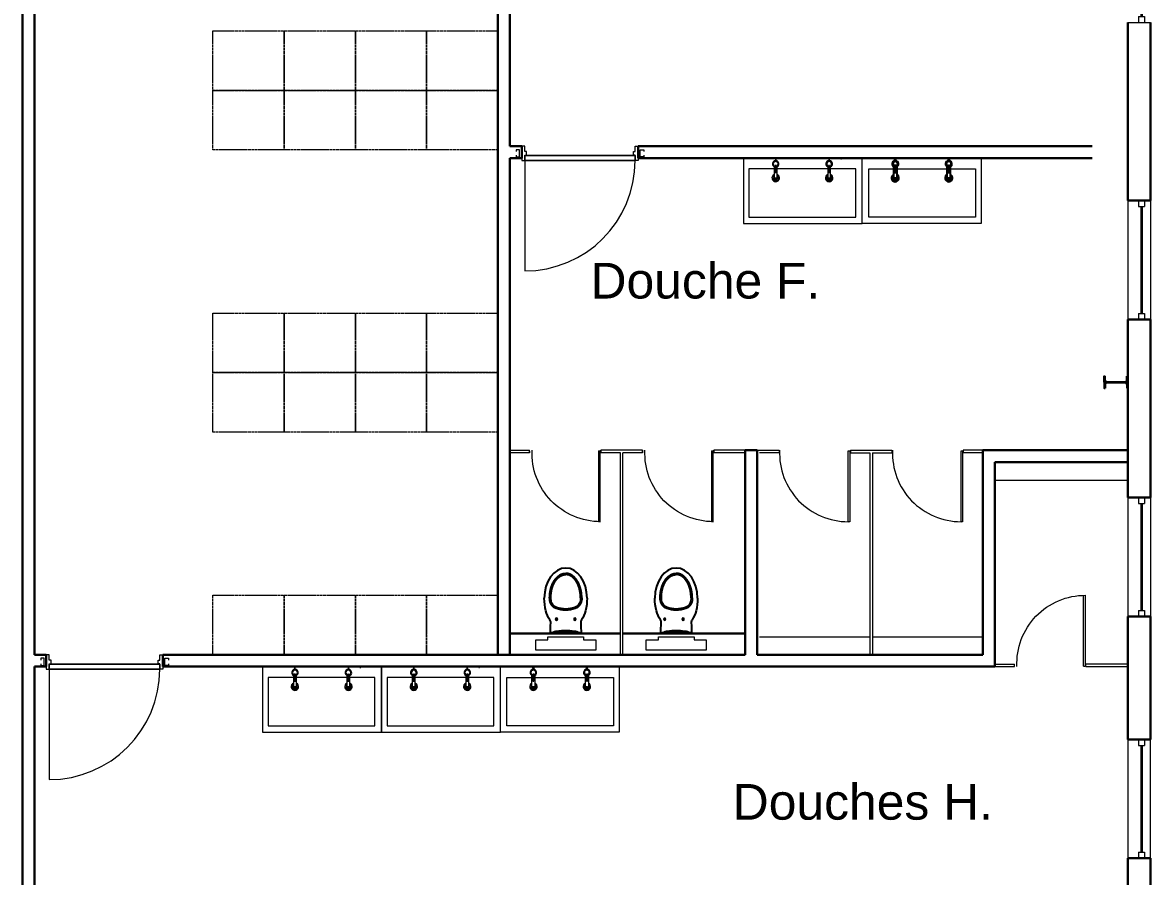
# Model space of a CAD drawing. Header units: metres. Extents: x 134472 to 303672, y 136880 to 366415.
# Drawn here: x 263047 to 272537, y 300192 to 307375 of the extents above; entities that cross this region are included whole.
import ezdxf

# ---------------------------------------------------------------- set-up
doc = ezdxf.new("R2010")
doc.units = ezdxf.units.M
doc.header["$LTSCALE"] = 2
doc.header["$MEASUREMENT"] = 0
doc.linetypes.add('CONTINU', pattern=[0])
doc.linetypes.add('STYLE_12', pattern=[0.46875, 0.3125, -0.15625])
for name, color, linetype, lineweight in [('0.03', 151, 'Continuous', 5), ('0.03TEN', 8, 'STYLE_12', 5), ('0.10', 92, 'Continuous', 9), ('0.15', 5, 'Continuous', 15), ('0.30', 1, 'Continuous', 30), ('slh-aa-chassis', 3, 'Continuous', 0)]:
    doc.layers.add(name, color=color, linetype=linetype, lineweight=lineweight)
for name, color, linetype in [('1', 5, 'Continuous'), ('CFD-Tech Plumbing', 7, 'Continuous'), ('MOJI', 7, 'Continuous')]:
    doc.layers.add(name, color=color, linetype=linetype)
doc.styles.add('arial', font='arial.ttf')

# ---------------------------------------------------------------- blocks, each defined once
blk = doc.blocks.new('*U21')
at = {"layer": '0.03'}
for p, q in [((520, 490), (420, 490)), ((520, 490), (420, 490)), ((520, -490), (420, -490)), ((520, -490), (420, -490))]:
    blk.add_line(p, q, dxfattribs=at)
at = {"layer": '0.03', "extrusion": (0, 0, -1), "flags": 128}
blk.add_lwpolyline([(-405, 465), (525, 465), (525, 465)], dxfattribs=at)
at = {"layer": '0.03'}
blk.add_arc((405, 465), 930, 180, 270, dxfattribs=at)
at = {"layer": '0.10', "extrusion": (0, 0, -1), "flags": 128}
for points in [[(-450, 537.5), (-435, 537.5), (-435, 507.5), (-495, 507.5), (-495, 537.5), (-480, 537.5)], [(-450, 537.5), (-435, 537.5), (-435, 507.5), (-495, 507.5), (-495, 537.5), (-480, 537.5)], [(-450, -537.5), (-435, -537.5), (-435, -507.5), (-495, -507.5), (-495, -537.5), (-480, -537.5)], [(-450, -537.5), (-435, -537.5), (-435, -507.5), (-495, -507.5), (-495, -537.5), (-480, -537.5)]]:
    blk.add_lwpolyline(points, dxfattribs=at)
at = {"layer": '0.10'}
for points in [[(405, -465), (405, 465), (445, 465), (445, -465)], [(405, 465), (405, -465), (445, -465), (445, 465)]]:
    blk.add_3dface(points, dxfattribs=at)
at = {"layer": '0.15', "extrusion": (0, 0, -1), "flags": 128}
for points in [[(-420, 490), (-405, 490), (-405, 465), (-450, 465), (-450, 450), (-480, 450), (-480, 465), (-525, 465), (-525, 490), (-510, 490)], [(-420, 490), (-405, 490), (-405, 465), (-450, 465), (-450, 450), (-480, 450), (-480, 465), (-525, 465), (-525, 490), (-510, 490)], [(-420, -490), (-405, -490), (-405, -465), (-450, -465), (-450, -450), (-480, -450), (-480, -465), (-525, -465), (-525, -490), (-510, -490)], [(-420, -490), (-405, -490), (-405, -465), (-450, -465), (-450, -450), (-480, -450), (-480, -465), (-525, -465), (-525, -490), (-510, -490)]]:
    blk.add_lwpolyline(points, dxfattribs=at)
blk = doc.blocks.new('*U17')
at = {"layer": 'CFD-Tech Plumbing', "linetype": 'Continuous', "lineweight": 0}
for p, q in [((-318.9, 269.2, 0), (-324.9, 269.2, 0)), ((-234.4, 96.9, 0), (-234.4, 208.8, 0)), ((-225.9, 153.2, 0), (-225.9, 204.9, 0)), ((-224.9, 245.3, 0), (-224.9, 269.2, 0)), ((-218.9, 269.2, 0), (-218.9, 245.3, 0)), ((-217.9, 204.9, 0), (-217.9, 153.2, 0)), ((-209.4, 208.8, 0), (-209.4, 96.9, 0)), ((215.6, 96.9, 0), (215.6, 208.8, 0)), ((224.1, 153.2, 0), (224.1, 204.9, 0)), ((225.1, 245.3, 0), (225.1, 269.2, 0)), ((231.1, 269.2, 0), (231.1, 245.3, 0)), ((232.1, 204.9, 0), (232.1, 153.2, 0)), ((240.6, 208.8, 0), (240.6, 96.9, 0))]:
    blk.add_line(p, q, dxfattribs=at)
at = {"layer": 'CFD-Tech Plumbing', "linetype": 'Continuous', "lineweight": 0, "elevation": 0, "flags": 128}
for points in [[(500, 275), (500, -275), (-500, -275), (-500, 275), (500, 275)], [(-445, 185), (453, 185), (453, -224), (-445, -224), (-445, 185)]]:
    blk.add_lwpolyline(points, dxfattribs=at)
at = {"layer": 'CFD-Tech Plumbing', "linetype": 'Continuous', "lineweight": 0, "extrusion": (0, 0, -1)}
for centre, radius, start, end in [((221.9, 225, 0), 27.5, 297.03569, 83.73709), ((221.9, 225, 0), 20.5, 0, 180), ((221.9, 225, 0), 20.5, 180, 0), ((225.9, 211, 0), 1.7, 0, 180), ((225.9, 211, 0), 1.7, 180, 0), ((217.9, 211, 0), 1.7, 0, 180), ((217.9, 211, 0), 1.7, 180, 0), ((221.9, 225, 0), 27.5, 96.26291, 242.96431), ((-228.1, 225, 0), 27.5, 297.03569, 83.73709), ((-228.1, 225, 0), 20.5, 0, 180), ((-228.1, 225, 0), 20.5, 180, 0), ((-224.1, 211, 0), 1.7, 0, 180), ((-224.1, 211, 0), 1.7, 180, 0), ((-232.1, 211, 0), 1.7, 0, 180), ((-232.1, 211, 0), 1.7, 180, 0), ((-228.1, 225, 0), 27.5, 96.26291, 242.96431), ((221.9, 107, 0), 31.5, 113.37987, 66.62013), ((221.9, 107, 0), 23.5, 122.13493, 57.86507), ((221.9, 81.4, 0), 24.8, 59.71071, 120.28929), ((221.9, 75.5, 0), 24.8, 59.71071, 120.28929), ((221.9, 118.3, 0), 24.8, 239.71071, 300.28929), ((221.9, 193, 0), 40, 264.26083, 275.73917), ((-228.1, 107, 0), 31.5, 113.37987, 66.62013), ((-228.1, 107, 0), 23.5, 122.13493, 57.86507), ((-228.1, 81.4, 0), 24.8, 59.71071, 120.28929), ((-228.1, 75.5, 0), 24.8, 59.71071, 120.28929), ((-228.1, 118.3, 0), 24.8, 239.71071, 300.28929), ((-228.1, 193, 0), 40, 264.26083, 275.73917)]:
    blk.add_arc(centre, radius, start, end, dxfattribs=at)
blk = doc.blocks.new('*U18')
at = {"layer": 'CFD-Tech Plumbing', "linetype": 'Continuous', "lineweight": 0}
for p, q in [((-208.8, 1240.6, 0), (-96.9, 1240.6, 0)), ((-269.2, 1231.1, 0), (-245.3, 1231.1, 0)), ((-269.2, 1231.1, 0), (-269.2, 1225.1, 0)), ((-245.3, 1225.1, 0), (-269.2, 1225.1, 0)), ((-96.9, 1215.6, 0), (-208.8, 1215.6, 0)), ((-204.9, 1232.1, 0), (-153.2, 1232.1, 0)), ((-153.2, 1224.1, 0), (-204.9, 1224.1, 0)), ((-269.2, 781.1, 0), (-245.3, 781.1, 0)), ((-269.2, 781.1, 0), (-269.2, 775.1, 0)), ((-245.3, 775.1, 0), (-269.2, 775.1, 0)), ((-269.2, 768.9, 0), (-269.2, 774.9, 0)), ((-208.8, 790.6, 0), (-96.9, 790.6, 0)), ((-96.9, 765.6, 0), (-208.8, 765.6, 0)), ((-204.9, 782.1, 0), (-153.2, 782.1, 0)), ((-153.2, 774.1, 0), (-204.9, 774.1, 0))]:
    blk.add_line(p, q, dxfattribs=at)
at = {"layer": 'CFD-Tech Plumbing', "linetype": 'Continuous', "lineweight": 0, "elevation": 0, "flags": 128}
for points in [[(-275, 1500), (275, 1500), (275, 500), (-275, 500), (-275, 1500)], [(-185, 555), (-185, 1453), (224, 1453), (224, 555), (-185, 555)]]:
    blk.add_lwpolyline(points, dxfattribs=at)
at = {"layer": 'CFD-Tech Plumbing', "linetype": 'Continuous', "lineweight": 0}
for centre, radius, start, end in [((-225, 1228.1, 0), 27.5, 27.03569, 173.73709), ((-225, 1228.1, 0), 20.5, 90, 270), ((-225, 1228.1, 0), 20.5, 270, 90), ((-211, 1232.1, 0), 1.7, 90, 270), ((-211, 1232.1, 0), 1.7, 270, 90), ((-107, 1228.1, 0), 31.5, 203.37987, 156.62013), ((-107, 1228.1, 0), 23.5, 212.13493, 147.86507), ((-81.4, 1228.1, 0), 24.8, 149.71071, 210.28929), ((-75.5, 1228.1, 0), 24.8, 149.71071, 210.28929), ((-118.3, 1228.1, 0), 24.8, 329.71071, 30.28929), ((-225, 1228.1, 0), 27.5, 186.26291, 332.96431), ((-211, 1224.1, 0), 1.7, 90, 270), ((-211, 1224.1, 0), 1.7, 270, 90), ((-193, 1228.1, 0), 40, 354.26083, 5.73917), ((-225, 778.1, 0), 27.5, 27.03569, 173.73709), ((-225, 778.1, 0), 27.5, 186.26291, 332.96431), ((-225, 778.1, 0), 20.5, 90, 270), ((-225, 778.1, 0), 20.5, 270, 90), ((-211, 782.1, 0), 1.7, 90, 270), ((-211, 774.1, 0), 1.7, 90, 270), ((-211, 782.1, 0), 1.7, 270, 90), ((-211, 774.1, 0), 1.7, 270, 90), ((-193, 778.1, 0), 40, 354.26083, 5.73917), ((-107, 778.1, 0), 31.5, 203.37987, 156.62013), ((-107, 778.1, 0), 23.5, 212.13493, 147.86507), ((-81.4, 778.1, 0), 24.8, 149.71071, 210.28929), ((-75.5, 778.1, 0), 24.8, 149.71071, 210.28929), ((-118.3, 778.1, 0), 24.8, 329.71071, 30.28929)]:
    blk.add_arc(centre, radius, start, end, dxfattribs=at)
at = {"layer": 'CFD-Tech Plumbing', "linetype": 'Continuous', "lineweight": 0, "yscale": -1, "rotation": 270}
for p in [(0, 0), (0, -1000)]:
    blk.add_blockref('*U17', p, dxfattribs=at)
blk = doc.blocks.new('chassis simple 1m')
at = {"layer": 'slh-aa-chassis', "linetype": 'CONTINU', "lineweight": 0}
for p, q in [((0, 0), (50, 0)), ((0, 0), (0, -50)), ((50, 0), (50, -50)), ((0, -50), (50, -50)), ((20, -50), (20, -950)), ((30, -50), (30, -950)), ((0, -950), (50, -950)), ((0, -950), (0, -1000)), ((0, -1000), (50, -1000)), ((50, -950), (50, -1000))]:
    blk.add_line(p, q, dxfattribs=at)

msp = doc.modelspace()

# ---------------------------------------------------------------- linework, layer by layer
at = {"flags": 128}
for points in [[(267481.586, 302536.804), (267481.597, 302539.471), (267481.631, 302542.137), (267481.688, 302544.803), (267481.768, 302547.468), (267481.87, 302550.13), (267481.995, 302552.791), (267482.143, 302555.448), (267482.313, 302558.103), (267482.495, 302560.604), (267482.696, 302563.102), (267482.918, 302565.596), (267483.16, 302568.086), (267483.422, 302570.571), (267483.704, 302573.051), (267484.006, 302575.525), (267484.327, 302577.994), (267484.669, 302580.457), (267485.03, 302582.913), (267485.411, 302585.363), (267485.812, 302587.805), (267486.233, 302590.239), (267486.673, 302592.666), (267487.132, 302595.084), (267487.611, 302597.494), (267488.11, 302599.894), (267488.628, 302602.285), (267489.165, 302604.666), (267489.722, 302607.037), (267490.297, 302609.398), (267490.892, 302611.748), (267491.505, 302614.087), (267492.138, 302616.414), (267492.789, 302618.729), (267493.459, 302621.032), (267494.147, 302623.323), (267494.854, 302625.601), (267495.579, 302627.865), (267496.323, 302630.116), (267497.084, 302632.353), (267497.864, 302634.576), (267498.662, 302636.784), (267499.478, 302638.978), (267500.312, 302641.155), (267501.163, 302643.318), (267502.032, 302645.464), (267502.918, 302647.595), (267503.822, 302649.709), (267504.743, 302651.806), (267505.68, 302653.886), (267506.635, 302655.948), (267507.606, 302657.993), (267508.594, 302660.02), (267509.599, 302662.028), (267510.62, 302664.017), (267511.657, 302665.988), (267512.711, 302667.939), (267513.78, 302669.871), (267514.866, 302671.783), (267515.967, 302673.674), (267517.083, 302675.546), (267518.215, 302677.396), (267519.362, 302679.225), (267520.525, 302681.034), (267521.702, 302682.82), (267522.894, 302684.585), (267524.1, 302686.328), (267525.321, 302688.048), (267526.556, 302689.746), (267527.806, 302691.421), (267529.069, 302693.072), (267530.346, 302694.701), (267531.637, 302696.305), (267532.941, 302697.886), (267534.259, 302699.442), (267535.589, 302700.974), (267536.933, 302702.481), (267538.289, 302703.963), (267539.658, 302705.42), (267541.04, 302706.852), (267542.433, 302708.258), (267543.839, 302709.638), (267545.256, 302710.993), (267546.685, 302712.32), (267548.125, 302713.622), (267549.576, 302714.896), (267551.039, 302716.144), (267552.512, 302717.364), (267553.996, 302718.557), (267555.491, 302719.722), (267556.995, 302720.86), (267558.51, 302721.969), (267560.035, 302723.05), (267561.569, 302724.103), (267563.112, 302725.127), (267564.665, 302726.122), (267566.226, 302727.088), (267567.796, 302728.025), (267569.375, 302728.932), (267570.961, 302729.811), (267572.556, 302730.659), (267574.158, 302731.477), (267575.768, 302732.266), (267577.385, 302733.024), (267579.009, 302733.751), (267580.309, 302734.31), (267581.613, 302734.848), (267582.922, 302735.368), (267584.234, 302735.867), (267585.55, 302736.347), (267586.87, 302736.807), (267588.193, 302737.247), (267589.519, 302737.667), (267590.848, 302738.067), (267592.181, 302738.447), (267593.516, 302738.807), (267594.854, 302739.147), (267596.194, 302739.467), (267597.537, 302739.766), (267598.882, 302740.045), (267600.229, 302740.303), (267601.246, 302740.485), (267602.264, 302740.655), (267603.283, 302740.813), (267604.303, 302740.959), (267605.324, 302741.094), (267606.345, 302741.217), (267607.367, 302741.328), (267608.39, 302741.428), (267609.413, 302741.516), (267610.437, 302741.592), (267611.461, 302741.657), (267612.485, 302741.71), (267613.51, 302741.751), (267614.535, 302741.78), (267615.56, 302741.798), (267616.586, 302741.804)], [(267491.586, 302536.804), (267491.596, 302539.352), (267491.629, 302541.901), (267491.682, 302544.448), (267491.757, 302546.994), (267491.854, 302549.538), (267491.972, 302552.08), (267492.111, 302554.62), (267492.272, 302557.156), (267492.454, 302559.689), (267492.657, 302562.217), (267492.882, 302564.742), (267493.128, 302567.261), (267493.395, 302569.776), (267493.683, 302572.285), (267493.992, 302574.787), (267494.323, 302577.283), (267494.674, 302579.772), (267495.046, 302582.254), (267495.439, 302584.728), (267495.852, 302587.193), (267496.286, 302589.65), (267496.741, 302592.098), (267497.216, 302594.536), (267497.712, 302596.964), (267498.229, 302599.381), (267498.765, 302601.788), (267499.322, 302604.184), (267499.899, 302606.568), (267500.495, 302608.94), (267501.112, 302611.299), (267501.748, 302613.646), (267502.404, 302615.98), (267503.079, 302618.3), (267503.773, 302620.605), (267504.487, 302622.897), (267505.22, 302625.173), (267505.971, 302627.435), (267506.742, 302629.68), (267507.531, 302631.91), (267508.339, 302634.122), (267509.165, 302636.319), (267510.01, 302638.497), (267510.872, 302640.659), (267511.753, 302642.802), (267512.651, 302644.927), (267513.566, 302647.034), (267514.5, 302649.122), (267515.45, 302651.19), (267516.417, 302653.239), (267517.401, 302655.267), (267518.402, 302657.275), (267519.419, 302659.263), (267520.453, 302661.229), (267521.502, 302663.173), (267522.568, 302665.096), (267523.649, 302666.997), (267524.498, 302668.455), (267525.357, 302669.9), (267526.225, 302671.331), (267527.101, 302672.749), (267527.987, 302674.152), (267528.881, 302675.541), (267529.784, 302676.916), (267530.696, 302678.276), (267531.616, 302679.621), (267532.545, 302680.952), (267533.482, 302682.268), (267534.427, 302683.569), (267535.38, 302684.855), (267536.341, 302686.125), (267537.31, 302687.38), (267538.286, 302688.619), (267539.278, 302689.852), (267540.277, 302691.068), (267541.284, 302692.268), (267542.298, 302693.452), (267543.319, 302694.62), (267544.348, 302695.771), (267545.384, 302696.906), (267546.426, 302698.024), (267547.476, 302699.125), (267548.532, 302700.209), (267549.595, 302701.277), (267550.664, 302702.327), (267551.739, 302703.36), (267552.821, 302704.376), (267553.908, 302705.374), (267555.002, 302706.355), (267556.101, 302707.318), (267557.206, 302708.264), (267558.317, 302709.191), (267559.433, 302710.101), (267560.554, 302710.993), (267561.68, 302711.867), (267562.812, 302712.722), (267563.948, 302713.56), (267565.09, 302714.379), (267566.236, 302715.181), (267567.386, 302715.964), (267568.541, 302716.728), (267569.7, 302717.474), (267570.864, 302718.202), (267572.032, 302718.911), (267573.203, 302719.602), (267574.378, 302720.274), (267575.557, 302720.927), (267576.74, 302721.561), (267577.926, 302722.177), (267579.115, 302722.773), (267580.307, 302723.351), (267581.502, 302723.91), (267582.701, 302724.45), (267583.902, 302724.971), (267585.106, 302725.473), (267586.312, 302725.956), (267587.522, 302726.42), (267588.733, 302726.865), (267589.947, 302727.291), (267591.163, 302727.697), (267592.381, 302728.085), (267593.602, 302728.454), (267594.824, 302728.803), (267596.047, 302729.133), (267597.272, 302729.444), (267598.499, 302729.736), (267599.727, 302730.008), (267600.957, 302730.261), (267602.187, 302730.495), (267603.419, 302730.71), (267604.652, 302730.906), (267605.886, 302731.082), (267607.12, 302731.239), (267608.355, 302731.377), (267609.591, 302731.496), (267610.828, 302731.595), (267612.065, 302731.675), (267613.195, 302731.731), (267614.325, 302731.772), (267615.455, 302731.796), (267616.586, 302731.804)], [(267751.586, 302536.804), (267751.574, 302539.471), (267751.54, 302542.137), (267751.483, 302544.803), (267751.404, 302547.468), (267751.301, 302550.13), (267751.176, 302552.791), (267751.029, 302555.448), (267750.858, 302558.103), (267750.677, 302560.604), (267750.475, 302563.102), (267750.253, 302565.596), (267750.011, 302568.086), (267749.749, 302570.571), (267749.468, 302573.051), (267749.166, 302575.525), (267748.844, 302577.994), (267748.502, 302580.457), (267748.141, 302582.913), (267747.76, 302585.363), (267747.359, 302587.805), (267746.939, 302590.239), (267746.499, 302592.666), (267746.039, 302595.084), (267745.56, 302597.494), (267745.061, 302599.894), (267744.543, 302602.285), (267744.006, 302604.666), (267743.45, 302607.037), (267742.874, 302609.398), (267742.28, 302611.748), (267741.666, 302614.087), (267741.034, 302616.414), (267740.383, 302618.729), (267739.713, 302621.032), (267739.024, 302623.323), (267738.318, 302625.601), (267737.592, 302627.865), (267736.849, 302630.116), (267736.087, 302632.353), (267735.307, 302634.576), (267734.509, 302636.784), (267733.693, 302638.978), (267732.86, 302641.155), (267732.008, 302643.318), (267731.139, 302645.464), (267730.253, 302647.595), (267729.35, 302649.709), (267728.429, 302651.806), (267727.491, 302653.886), (267726.536, 302655.948), (267725.565, 302657.993), (267724.577, 302660.02), (267723.572, 302662.028), (267722.551, 302664.017), (267721.514, 302665.988), (267720.461, 302667.939), (267719.391, 302669.871), (267718.306, 302671.783), (267717.205, 302673.674), (267716.088, 302675.546), (267714.956, 302677.396), (267713.809, 302679.225), (267712.647, 302681.034), (267711.47, 302682.82), (267710.278, 302684.585), (267709.071, 302686.328), (267707.85, 302688.048), (267706.615, 302689.746), (267705.366, 302691.421), (267704.102, 302693.072), (267702.825, 302694.701), (267701.534, 302696.305), (267700.23, 302697.886), (267698.913, 302699.442), (267697.582, 302700.974), (267696.238, 302702.481), (267694.882, 302703.963), (267693.513, 302705.42), (267692.132, 302706.852), (267690.738, 302708.258), (267689.333, 302709.638), (267687.916, 302710.993), (267686.487, 302712.32), (267685.047, 302713.622), (267683.595, 302714.896), (267682.133, 302716.144), (267680.659, 302717.364), (267679.175, 302718.557), (267677.681, 302719.722), (267676.176, 302720.86), (267674.661, 302721.969), (267673.137, 302723.05), (267671.603, 302724.103), (267670.059, 302725.127), (267668.506, 302726.122), (267666.945, 302727.088), (267665.375, 302728.025), (267663.797, 302728.932), (267662.21, 302729.811), (267660.615, 302730.659), (267659.013, 302731.477), (267657.404, 302732.266), (267655.787, 302733.024), (267654.163, 302733.751), (267652.862, 302734.31), (267651.558, 302734.848), (267650.25, 302735.368), (267648.937, 302735.867), (267647.621, 302736.347), (267646.302, 302736.807), (267644.979, 302737.247), (267643.653, 302737.667), (267642.323, 302738.067), (267640.991, 302738.447), (267639.656, 302738.807), (267638.318, 302739.147), (267636.977, 302739.467), (267635.634, 302739.766), (267634.289, 302740.045), (267632.942, 302740.303), (267631.925, 302740.485), (267630.907, 302740.655), (267629.888, 302740.813), (267628.869, 302740.959), (267627.848, 302741.094), (267626.826, 302741.217), (267625.804, 302741.328), (267624.782, 302741.428), (267623.758, 302741.516), (267622.735, 302741.592), (267621.71, 302741.657), (267620.686, 302741.71), (267619.661, 302741.751), (267618.636, 302741.78), (267617.611, 302741.798), (267616.586, 302741.804)], [(267741.586, 302536.804), (267741.575, 302539.352), (267741.543, 302541.901), (267741.489, 302544.448), (267741.414, 302546.994), (267741.318, 302549.538), (267741.2, 302552.08), (267741.06, 302554.62), (267740.9, 302557.156), (267740.718, 302559.689), (267740.514, 302562.217), (267740.29, 302564.742), (267740.044, 302567.261), (267739.776, 302569.776), (267739.488, 302572.285), (267739.179, 302574.787), (267738.849, 302577.283), (267738.498, 302579.772), (267738.126, 302582.254), (267737.733, 302584.728), (267737.319, 302587.193), (267736.885, 302589.65), (267736.43, 302592.098), (267735.955, 302594.536), (267735.459, 302596.964), (267734.943, 302599.381), (267734.406, 302601.788), (267733.85, 302604.184), (267733.273, 302606.568), (267732.676, 302608.94), (267732.06, 302611.299), (267731.424, 302613.646), (267730.768, 302615.98), (267730.093, 302618.3), (267729.398, 302620.605), (267728.684, 302622.897), (267727.952, 302625.173), (267727.2, 302627.435), (267726.43, 302629.68), (267725.64, 302631.91), (267724.833, 302634.122), (267724.006, 302636.319), (267723.162, 302638.497), (267722.299, 302640.659), (267721.419, 302642.802), (267720.521, 302644.927), (267719.605, 302647.034), (267718.672, 302649.122), (267717.722, 302651.19), (267716.754, 302653.239), (267715.77, 302655.267), (267714.769, 302657.275), (267713.752, 302659.263), (267712.719, 302661.229), (267711.669, 302663.173), (267710.604, 302665.096), (267709.522, 302666.997), (267708.673, 302668.455), (267707.815, 302669.9), (267706.947, 302671.331), (267706.07, 302672.749), (267705.185, 302674.152), (267704.29, 302675.541), (267703.387, 302676.916), (267702.475, 302678.276), (267701.555, 302679.621), (267700.627, 302680.952), (267699.69, 302682.268), (267698.745, 302683.569), (267697.792, 302684.855), (267696.831, 302686.125), (267695.862, 302687.38), (267694.885, 302688.619), (267693.894, 302689.852), (267692.894, 302691.068), (267691.888, 302692.268), (267690.873, 302693.452), (267689.852, 302694.62), (267688.823, 302695.771), (267687.788, 302696.906), (267686.745, 302698.024), (267685.696, 302699.125), (267684.639, 302700.209), (267683.577, 302701.277), (267682.508, 302702.327), (267681.432, 302703.36), (267680.351, 302704.376), (267679.263, 302705.374), (267678.17, 302706.355), (267677.07, 302707.318), (267675.965, 302708.264), (267674.855, 302709.191), (267673.739, 302710.101), (267672.618, 302710.993), (267671.491, 302711.867), (267670.36, 302712.722), (267669.223, 302713.56), (267668.082, 302714.379), (267666.936, 302715.181), (267665.785, 302715.964), (267664.63, 302716.728), (267663.471, 302717.474), (267662.307, 302718.202), (267661.14, 302718.911), (267659.968, 302719.602), (267658.793, 302720.274), (267657.614, 302720.927), (267656.432, 302721.561), (267655.246, 302722.177), (267654.057, 302722.773), (267652.864, 302723.351), (267651.669, 302723.91), (267650.471, 302724.45), (267649.269, 302724.971), (267648.066, 302725.473), (267646.859, 302725.956), (267645.65, 302726.42), (267644.438, 302726.865), (267643.224, 302727.291), (267642.008, 302727.697), (267640.79, 302728.085), (267639.57, 302728.454), (267638.348, 302728.803), (267637.124, 302729.133), (267635.899, 302729.444), (267634.672, 302729.736), (267633.444, 302730.008), (267632.215, 302730.261), (267630.984, 302730.495), (267629.752, 302730.71), (267628.519, 302730.906), (267627.286, 302731.082), (267626.051, 302731.239), (267624.816, 302731.377), (267623.58, 302731.496), (267622.343, 302731.595), (267621.106, 302731.675), (267619.976, 302731.731), (267618.846, 302731.772), (267617.716, 302731.796), (267616.586, 302731.804)], [(268411.586, 302536.804), (268411.597, 302539.471), (268411.631, 302542.137), (268411.688, 302544.803), (268411.768, 302547.468), (268411.87, 302550.13), (268411.995, 302552.791), (268412.143, 302555.448), (268412.313, 302558.103), (268412.495, 302560.604), (268412.696, 302563.102), (268412.918, 302565.596), (268413.16, 302568.086), (268413.422, 302570.571), (268413.704, 302573.051), (268414.006, 302575.525), (268414.327, 302577.994), (268414.669, 302580.457), (268415.03, 302582.913), (268415.411, 302585.363), (268415.812, 302587.805), (268416.233, 302590.239), (268416.673, 302592.666), (268417.132, 302595.084), (268417.611, 302597.494), (268418.11, 302599.894), (268418.628, 302602.285), (268419.165, 302604.666), (268419.722, 302607.037), (268420.297, 302609.398), (268420.892, 302611.748), (268421.505, 302614.087), (268422.138, 302616.414), (268422.789, 302618.729), (268423.459, 302621.032), (268424.147, 302623.323), (268424.854, 302625.601), (268425.579, 302627.865), (268426.323, 302630.116), (268427.084, 302632.353), (268427.864, 302634.576), (268428.662, 302636.784), (268429.478, 302638.978), (268430.312, 302641.155), (268431.163, 302643.318), (268432.032, 302645.464), (268432.918, 302647.595), (268433.822, 302649.709), (268434.743, 302651.806), (268435.68, 302653.886), (268436.635, 302655.948), (268437.606, 302657.993), (268438.594, 302660.02), (268439.599, 302662.028), (268440.62, 302664.017), (268441.657, 302665.988), (268442.711, 302667.939), (268443.78, 302669.871), (268444.866, 302671.783), (268445.967, 302673.674), (268447.083, 302675.546), (268448.215, 302677.396), (268449.362, 302679.225), (268450.525, 302681.034), (268451.702, 302682.82), (268452.894, 302684.585), (268454.1, 302686.328), (268455.321, 302688.048), (268456.556, 302689.746), (268457.806, 302691.421), (268459.069, 302693.072), (268460.346, 302694.701), (268461.637, 302696.305), (268462.941, 302697.886), (268464.259, 302699.442), (268465.589, 302700.974), (268466.933, 302702.481), (268468.289, 302703.963), (268469.658, 302705.42), (268471.04, 302706.852), (268472.433, 302708.258), (268473.839, 302709.638), (268475.256, 302710.993), (268476.685, 302712.32), (268478.125, 302713.622), (268479.576, 302714.896), (268481.039, 302716.144), (268482.512, 302717.364), (268483.996, 302718.557), (268485.491, 302719.722), (268486.995, 302720.86), (268488.51, 302721.969), (268490.035, 302723.05), (268491.569, 302724.103), (268493.112, 302725.127), (268494.665, 302726.122), (268496.226, 302727.088), (268497.796, 302728.025), (268499.375, 302728.932), (268500.961, 302729.811), (268502.556, 302730.659), (268504.158, 302731.477), (268505.768, 302732.266), (268507.385, 302733.024), (268509.009, 302733.751), (268510.309, 302734.31), (268511.613, 302734.848), (268512.922, 302735.368), (268514.234, 302735.867), (268515.55, 302736.347), (268516.87, 302736.807), (268518.193, 302737.247), (268519.519, 302737.667), (268520.848, 302738.067), (268522.181, 302738.447), (268523.516, 302738.807), (268524.854, 302739.147), (268526.194, 302739.467), (268527.537, 302739.766), (268528.882, 302740.045), (268530.229, 302740.303), (268531.246, 302740.485), (268532.264, 302740.655), (268533.283, 302740.813), (268534.303, 302740.959), (268535.324, 302741.094), (268536.345, 302741.217), (268537.367, 302741.328), (268538.39, 302741.428), (268539.413, 302741.516), (268540.437, 302741.592), (268541.461, 302741.657), (268542.485, 302741.71), (268543.51, 302741.751), (268544.535, 302741.78), (268545.56, 302741.798), (268546.586, 302741.804)], [(268421.586, 302536.804), (268421.596, 302539.352), (268421.629, 302541.901), (268421.682, 302544.448), (268421.757, 302546.994), (268421.854, 302549.538), (268421.972, 302552.08), (268422.111, 302554.62), (268422.272, 302557.156), (268422.454, 302559.689), (268422.657, 302562.217), (268422.882, 302564.742), (268423.128, 302567.261), (268423.395, 302569.776), (268423.683, 302572.285), (268423.992, 302574.787), (268424.323, 302577.283), (268424.674, 302579.772), (268425.046, 302582.254), (268425.439, 302584.728), (268425.852, 302587.193), (268426.286, 302589.65), (268426.741, 302592.098), (268427.216, 302594.536), (268427.712, 302596.964), (268428.229, 302599.381), (268428.765, 302601.788), (268429.322, 302604.184), (268429.899, 302606.568), (268430.495, 302608.94), (268431.112, 302611.299), (268431.748, 302613.646), (268432.404, 302615.98), (268433.079, 302618.3), (268433.773, 302620.605), (268434.487, 302622.897), (268435.22, 302625.173), (268435.971, 302627.435), (268436.742, 302629.68), (268437.531, 302631.91), (268438.339, 302634.122), (268439.165, 302636.319), (268440.01, 302638.497), (268440.872, 302640.659), (268441.753, 302642.802), (268442.651, 302644.927), (268443.566, 302647.034), (268444.5, 302649.122), (268445.45, 302651.19), (268446.417, 302653.239), (268447.401, 302655.267), (268448.402, 302657.275), (268449.419, 302659.263), (268450.453, 302661.229), (268451.502, 302663.173), (268452.568, 302665.096), (268453.649, 302666.997), (268454.498, 302668.455), (268455.357, 302669.9), (268456.225, 302671.331), (268457.101, 302672.749), (268457.987, 302674.152), (268458.881, 302675.541), (268459.784, 302676.916), (268460.696, 302678.276), (268461.616, 302679.621), (268462.545, 302680.952), (268463.482, 302682.268), (268464.427, 302683.569), (268465.38, 302684.855), (268466.341, 302686.125), (268467.31, 302687.38), (268468.286, 302688.619), (268469.278, 302689.852), (268470.277, 302691.068), (268471.284, 302692.268), (268472.298, 302693.452), (268473.319, 302694.62), (268474.348, 302695.771), (268475.384, 302696.906), (268476.426, 302698.024), (268477.476, 302699.125), (268478.532, 302700.209), (268479.595, 302701.277), (268480.664, 302702.327), (268481.739, 302703.36), (268482.821, 302704.376), (268483.908, 302705.374), (268485.002, 302706.355), (268486.101, 302707.318), (268487.206, 302708.264), (268488.317, 302709.191), (268489.433, 302710.101), (268490.554, 302710.993), (268491.68, 302711.867), (268492.812, 302712.722), (268493.948, 302713.56), (268495.09, 302714.379), (268496.236, 302715.181), (268497.386, 302715.964), (268498.541, 302716.728), (268499.7, 302717.474), (268500.864, 302718.202), (268502.032, 302718.911), (268503.203, 302719.602), (268504.378, 302720.274), (268505.557, 302720.927), (268506.74, 302721.561), (268507.926, 302722.177), (268509.115, 302722.773), (268510.307, 302723.351), (268511.502, 302723.91), (268512.701, 302724.45), (268513.902, 302724.971), (268515.106, 302725.473), (268516.312, 302725.956), (268517.522, 302726.42), (268518.733, 302726.865), (268519.947, 302727.291), (268521.163, 302727.697), (268522.381, 302728.085), (268523.602, 302728.454), (268524.824, 302728.803), (268526.047, 302729.133), (268527.272, 302729.444), (268528.499, 302729.736), (268529.727, 302730.008), (268530.957, 302730.261), (268532.187, 302730.495), (268533.419, 302730.71), (268534.652, 302730.906), (268535.886, 302731.082), (268537.12, 302731.239), (268538.355, 302731.377), (268539.591, 302731.496), (268540.828, 302731.595), (268542.065, 302731.675), (268543.195, 302731.731), (268544.325, 302731.772), (268545.455, 302731.796), (268546.586, 302731.804)], [(268681.586, 302536.804), (268681.574, 302539.471), (268681.54, 302542.137), (268681.483, 302544.803), (268681.404, 302547.468), (268681.301, 302550.13), (268681.176, 302552.791), (268681.029, 302555.448), (268680.858, 302558.103), (268680.677, 302560.604), (268680.475, 302563.102), (268680.253, 302565.596), (268680.011, 302568.086), (268679.749, 302570.571), (268679.468, 302573.051), (268679.166, 302575.525), (268678.844, 302577.994), (268678.502, 302580.457), (268678.141, 302582.913), (268677.76, 302585.363), (268677.359, 302587.805), (268676.939, 302590.239), (268676.499, 302592.666), (268676.039, 302595.084), (268675.56, 302597.494), (268675.061, 302599.894), (268674.543, 302602.285), (268674.006, 302604.666), (268673.45, 302607.037), (268672.874, 302609.398), (268672.28, 302611.748), (268671.666, 302614.087), (268671.034, 302616.414), (268670.383, 302618.729), (268669.713, 302621.032), (268669.024, 302623.323), (268668.318, 302625.601), (268667.592, 302627.865), (268666.849, 302630.116), (268666.087, 302632.353), (268665.307, 302634.576), (268664.509, 302636.784), (268663.693, 302638.978), (268662.86, 302641.155), (268662.008, 302643.318), (268661.139, 302645.464), (268660.253, 302647.595), (268659.35, 302649.709), (268658.429, 302651.806), (268657.491, 302653.886), (268656.536, 302655.948), (268655.565, 302657.993), (268654.577, 302660.02), (268653.572, 302662.028), (268652.551, 302664.017), (268651.514, 302665.988), (268650.461, 302667.939), (268649.391, 302669.871), (268648.306, 302671.783), (268647.205, 302673.674), (268646.088, 302675.546), (268644.956, 302677.396), (268643.809, 302679.225), (268642.647, 302681.034), (268641.47, 302682.82), (268640.278, 302684.585), (268639.071, 302686.328), (268637.85, 302688.048), (268636.615, 302689.746), (268635.366, 302691.421), (268634.102, 302693.072), (268632.825, 302694.701), (268631.534, 302696.305), (268630.23, 302697.886), (268628.913, 302699.442), (268627.582, 302700.974), (268626.238, 302702.481), (268624.882, 302703.963), (268623.513, 302705.42), (268622.132, 302706.852), (268620.738, 302708.258), (268619.333, 302709.638), (268617.916, 302710.993), (268616.487, 302712.32), (268615.047, 302713.622), (268613.595, 302714.896), (268612.133, 302716.144), (268610.659, 302717.364), (268609.175, 302718.557), (268607.681, 302719.722), (268606.176, 302720.86), (268604.661, 302721.969), (268603.137, 302723.05), (268601.603, 302724.103), (268600.059, 302725.127), (268598.506, 302726.122), (268596.945, 302727.088), (268595.375, 302728.025), (268593.797, 302728.932), (268592.21, 302729.811), (268590.615, 302730.659), (268589.013, 302731.477), (268587.404, 302732.266), (268585.787, 302733.024), (268584.163, 302733.751), (268582.862, 302734.31), (268581.558, 302734.848), (268580.25, 302735.368), (268578.937, 302735.867), (268577.621, 302736.347), (268576.302, 302736.807), (268574.979, 302737.247), (268573.653, 302737.667), (268572.323, 302738.067), (268570.991, 302738.447), (268569.656, 302738.807), (268568.318, 302739.147), (268566.977, 302739.467), (268565.634, 302739.766), (268564.289, 302740.045), (268562.942, 302740.303), (268561.925, 302740.485), (268560.907, 302740.655), (268559.888, 302740.813), (268558.869, 302740.959), (268557.848, 302741.094), (268556.826, 302741.217), (268555.804, 302741.328), (268554.782, 302741.428), (268553.758, 302741.516), (268552.735, 302741.592), (268551.71, 302741.657), (268550.686, 302741.71), (268549.661, 302741.751), (268548.636, 302741.78), (268547.611, 302741.798), (268546.586, 302741.804)], [(268671.586, 302536.804), (268671.575, 302539.352), (268671.543, 302541.901), (268671.489, 302544.448), (268671.414, 302546.994), (268671.318, 302549.538), (268671.2, 302552.08), (268671.06, 302554.62), (268670.9, 302557.156), (268670.718, 302559.689), (268670.514, 302562.217), (268670.29, 302564.742), (268670.044, 302567.261), (268669.776, 302569.776), (268669.488, 302572.285), (268669.179, 302574.787), (268668.849, 302577.283), (268668.498, 302579.772), (268668.126, 302582.254), (268667.733, 302584.728), (268667.319, 302587.193), (268666.885, 302589.65), (268666.43, 302592.098), (268665.955, 302594.536), (268665.459, 302596.964), (268664.943, 302599.381), (268664.406, 302601.788), (268663.85, 302604.184), (268663.273, 302606.568), (268662.676, 302608.94), (268662.06, 302611.299), (268661.424, 302613.646), (268660.768, 302615.98), (268660.093, 302618.3), (268659.398, 302620.605), (268658.684, 302622.897), (268657.952, 302625.173), (268657.2, 302627.435), (268656.43, 302629.68), (268655.64, 302631.91), (268654.833, 302634.122), (268654.006, 302636.319), (268653.162, 302638.497), (268652.299, 302640.659), (268651.419, 302642.802), (268650.521, 302644.927), (268649.605, 302647.034), (268648.672, 302649.122), (268647.722, 302651.19), (268646.754, 302653.239), (268645.77, 302655.267), (268644.769, 302657.275), (268643.752, 302659.263), (268642.719, 302661.229), (268641.669, 302663.173), (268640.604, 302665.096), (268639.522, 302666.997), (268638.673, 302668.455), (268637.815, 302669.9), (268636.947, 302671.331), (268636.07, 302672.749), (268635.185, 302674.152), (268634.29, 302675.541), (268633.387, 302676.916), (268632.475, 302678.276), (268631.555, 302679.621), (268630.627, 302680.952), (268629.69, 302682.268), (268628.745, 302683.569), (268627.792, 302684.855), (268626.831, 302686.125), (268625.862, 302687.38), (268624.885, 302688.619), (268623.894, 302689.852), (268622.894, 302691.068), (268621.888, 302692.268), (268620.873, 302693.452), (268619.852, 302694.62), (268618.823, 302695.771), (268617.788, 302696.906), (268616.745, 302698.024), (268615.696, 302699.125), (268614.639, 302700.209), (268613.577, 302701.277), (268612.508, 302702.327), (268611.432, 302703.36), (268610.351, 302704.376), (268609.263, 302705.374), (268608.17, 302706.355), (268607.07, 302707.318), (268605.965, 302708.264), (268604.855, 302709.191), (268603.739, 302710.101), (268602.618, 302710.993), (268601.491, 302711.867), (268600.36, 302712.722), (268599.223, 302713.56), (268598.082, 302714.379), (268596.936, 302715.181), (268595.785, 302715.964), (268594.63, 302716.728), (268593.471, 302717.474), (268592.307, 302718.202), (268591.14, 302718.911), (268589.968, 302719.602), (268588.793, 302720.274), (268587.614, 302720.927), (268586.432, 302721.561), (268585.246, 302722.177), (268584.057, 302722.773), (268582.864, 302723.351), (268581.669, 302723.91), (268580.471, 302724.45), (268579.269, 302724.971), (268578.066, 302725.473), (268576.859, 302725.956), (268575.65, 302726.42), (268574.438, 302726.865), (268573.224, 302727.291), (268572.008, 302727.697), (268570.79, 302728.085), (268569.57, 302728.454), (268568.348, 302728.803), (268567.124, 302729.133), (268565.899, 302729.444), (268564.672, 302729.736), (268563.444, 302730.008), (268562.215, 302730.261), (268560.984, 302730.495), (268559.752, 302730.71), (268558.519, 302730.906), (268557.286, 302731.082), (268556.051, 302731.239), (268554.816, 302731.377), (268553.58, 302731.496), (268552.343, 302731.595), (268551.106, 302731.675), (268549.976, 302731.731), (268548.846, 302731.772), (268547.716, 302731.796), (268546.586, 302731.804)], [(267731.616, 302241.804), (267616.586, 302241.804), (267501.555, 302241.804)], [(268661.616, 302241.804), (268546.586, 302241.804), (268431.555, 302241.804)]]:
    msp.add_lwpolyline(points, dxfattribs=at)
for points in [[(267796.572, 302531.804, -0.06245234), (267783.414, 302426.872, -0.08423957), (267749.492, 302350.414, 0.16036191), (267742.877, 302326.289, -0.00447821), (267746.586, 302236.804), (267616.586, 302236.804), (267486.586, 302236.804, -0.00447821), (267490.294, 302326.289, 0.16036191), (267483.679, 302350.414, -0.08423957), (267449.757, 302426.872, -0.06245234), (267436.6, 302531.804)], [(267751.586, 302536.804, -0.03193682), (267749.916, 302510.696, -0.28479312), (267696.741, 302445.287, -0.08351869), (267616.586, 302431.804, -0.08351869), (267536.43, 302445.287, -0.28479312), (267483.255, 302510.696, -0.03193682), (267481.586, 302536.804)], [(267741.586, 302536.804, -0.03193682), (267739.998, 302511.969, -0.28479312), (267693.469, 302454.736, -0.08351869), (267616.586, 302441.804, -0.08351869), (267539.702, 302454.736, -0.28479312), (267493.174, 302511.969, -0.03193682), (267491.586, 302536.804)], [(268726.572, 302531.804, -0.06245234), (268713.414, 302426.872, -0.08423957), (268679.492, 302350.414, 0.16036191), (268672.877, 302326.289, -0.00447821), (268676.586, 302236.804), (268546.586, 302236.804), (268416.586, 302236.804, -0.00447821), (268420.294, 302326.289, 0.16036191), (268413.679, 302350.414, -0.08423957), (268379.757, 302426.872, -0.06245234), (268366.6, 302531.804)], [(268681.586, 302536.804, -0.03193682), (268679.916, 302510.696, -0.28479312), (268626.741, 302445.287, -0.08351869), (268546.586, 302431.804, -0.08351869), (268466.43, 302445.287, -0.28479312), (268413.255, 302510.696, -0.03193682), (268411.586, 302536.804)], [(268671.586, 302536.804, -0.03193682), (268669.998, 302511.969, -0.28479312), (268623.469, 302454.736, -0.08351869), (268546.586, 302441.804, -0.08351869), (268469.702, 302454.736, -0.28479312), (268423.174, 302511.969, -0.03193682), (268421.586, 302536.804)], [(267539.086, 302364.304, 1), (267539.086, 302349.304, 1), (267539.086, 302364.304)], [(267694.086, 302364.304, 1), (267694.086, 302349.304, 1), (267694.086, 302364.304)], [(268449.086, 302364.304, 1), (268449.086, 302349.304, 1), (268449.086, 302364.304)], [(268604.086, 302364.304, 1), (268604.086, 302349.304, 1), (268604.086, 302364.304)], [(267496.586, 302236.804), (267496.586, 302238.452, -0.30556981), (267500.335, 302244.014, -0.05788782), (267544.832, 302256.277, -0.03833571), (267616.586, 302261.786, -0.03833571), (267688.34, 302256.277, -0.05788782), (267732.837, 302244.014, -0.30556981), (267736.586, 302238.452), (267736.586, 302236.804)], [(268426.586, 302236.804), (268426.586, 302238.452, -0.30556981), (268430.335, 302244.014, -0.05788782), (268474.832, 302256.277, -0.03833571), (268546.586, 302261.786, -0.03833571), (268618.34, 302256.277, -0.05788782), (268662.837, 302244.014, -0.30556981), (268666.586, 302238.452), (268666.586, 302236.804)]]:
    msp.add_lwpolyline(points, format="xyb", dxfattribs=at)
for centre, major_axis, ratio, start_param, end_param in [((267616.586, 302531.804), (0.121, 255), 0.70582748, 0.00067138, 1.5711308), ((267616.586, 302531.804), (0.054, -255), 0.70582757, 1.57064651, 3.14129193), ((268546.586, 302531.804), (0.121, 255), 0.70582748, 0.00067138, 1.5711308), ((268546.586, 302531.804), (0.054, -255), 0.70582757, 1.57064651, 3.14129193)]:
    msp.add_ellipse(centre, major_axis=major_axis, ratio=ratio, start_param=start_param, end_param=end_param)
at = {"layer": '0.03', "flags": 128}
for points in [[(267910.586, 303176.391, -0.42791494), (267333.581, 303776.711)], [(268860.586, 303176.391, -0.42791494), (268283.581, 303776.711)], [(269416.585, 303776.757, 0.42791494), (269993.59, 303176.437)], [(270366.585, 303776.757, 0.42791494), (270943.59, 303176.437)], [(271413.585, 301957.173, -0.42791494), (271990.59, 302557.493)]]:
    msp.add_lwpolyline(points, format="xyb", dxfattribs=at)
for points in [[(267466.586, 302206.804), (267766.586, 302206.804), (267766.586, 302181.804), (267869.086, 302181.804), (267869.086, 302094.804), (267364.086, 302094.804), (267364.086, 302181.804), (267466.586, 302181.804), (267466.586, 302206.804)], [(268396.586, 302206.804), (268696.586, 302206.804), (268696.586, 302181.804), (268799.086, 302181.804), (268799.086, 302094.804), (268294.086, 302094.804), (268294.086, 302181.804), (268396.586, 302181.804), (268396.586, 302206.804)]]:
    msp.add_lwpolyline(points, dxfattribs=at)
at = {"layer": '0.03TEN', "ltscale": 10, "flags": 128}
for points in [[(264646.586, 307304.418), (265246.588, 307304.418), (265246.588, 306804.42), (264646.586, 306804.42)], [(265246.586, 307304.42), (265846.588, 307304.42), (265846.588, 306804.423), (265246.586, 306804.423)], [(265846.584, 307304.427), (266446.586, 307304.427), (266446.586, 306804.429), (265846.584, 306804.429)], [(266446.584, 307304.429), (267046.586, 307304.429), (267046.586, 306804.431), (266446.584, 306804.431)], [(264646.588, 306804.418), (265246.59, 306804.418), (265246.59, 306304.42), (264646.588, 306304.42)], [(265246.588, 306804.42), (265846.59, 306804.42), (265846.59, 306304.423), (265246.588, 306304.423)], [(265846.586, 306804.427), (266446.588, 306804.427), (266446.588, 306304.429), (265846.586, 306304.429)], [(266446.586, 306804.429), (267046.588, 306804.429), (267046.588, 306304.431), (266446.586, 306304.431)], [(264646.586, 304930.693), (265246.588, 304930.693), (265246.588, 304430.695), (264646.586, 304430.695)], [(265246.586, 304930.695), (265846.588, 304930.695), (265846.588, 304430.698), (265246.586, 304430.698)], [(265846.584, 304930.701), (266446.586, 304930.701), (266446.586, 304430.704), (265846.584, 304430.704)], [(266446.584, 304930.704), (267046.586, 304930.704), (267046.586, 304430.706), (266446.584, 304430.706)], [(264646.588, 304430.693), (265246.59, 304430.693), (265246.59, 303930.695), (264646.588, 303930.695)], [(265246.588, 304430.695), (265846.59, 304430.695), (265846.59, 303930.698), (265246.588, 303930.698)], [(265846.586, 304430.701), (266446.588, 304430.701), (266446.588, 303930.704), (265846.586, 303930.704)], [(266446.586, 304430.704), (267046.588, 304430.704), (267046.588, 303930.706), (266446.586, 303930.706)], [(264646.586, 302556.968), (265246.588, 302556.968), (265246.588, 302056.97), (264646.586, 302056.97)], [(265246.586, 302556.97), (265846.588, 302556.97), (265846.588, 302056.972), (265246.586, 302056.972)], [(265846.586, 302556.976), (266446.588, 302556.976), (266446.588, 302056.979), (265846.586, 302056.979)], [(266446.586, 302556.979), (267046.588, 302556.979), (267046.588, 302056.981), (266446.586, 302056.981)]]:
    msp.add_lwpolyline(points, close=True, dxfattribs=at)
at = {"layer": '0.10', "flags": 128}
for points in [[(267311.586, 303756.711), (267311.586, 303776.711)], [(267911.586, 303763.914), (267911.586, 303776.926)], [(267911.586, 303776.926), (267911.586, 303756.926)], [(268261.586, 303763.914), (268261.586, 303776.926)], [(268261.586, 303776.926), (268261.586, 303756.926)], [(268861.586, 303763.914), (268861.586, 303776.926)], [(268861.586, 303776.926), (268861.586, 303756.926)], [(269411.59, 303776.972), (269411.59, 303756.926)], [(270011.59, 303776.972), (270011.59, 303756.96)], [(270361.59, 303776.972), (270361.59, 303756.926)], [(270961.59, 303776.972), (270961.59, 303756.96)], [(267311.586, 303769.723), (267311.586, 303756.711)], [(267893.586, 303771.926), (267906.586, 303771.926)], [(267893.586, 303771.926), (267893.586, 303176.391)], [(267906.586, 303176.391), (267906.586, 303771.926)], [(268843.586, 303771.926), (268856.586, 303771.926)], [(268843.586, 303771.926), (268843.586, 303176.391)], [(268856.586, 303176.391), (268856.586, 303771.926)], [(269993.59, 303176.437), (269993.59, 303771.972)], [(269993.59, 303771.972), (270006.59, 303771.972)], [(270006.59, 303771.972), (270006.59, 303176.437)], [(270943.59, 303176.437), (270943.59, 303771.972)], [(270943.59, 303771.972), (270956.59, 303771.972)], [(270956.59, 303771.972), (270956.59, 303176.437)], [(271226.586, 303526.962), (272346.586, 303526.962)], [(267906.586, 303176.391), (267893.586, 303176.391)], [(268856.586, 303176.391), (268843.586, 303176.391)], [(270006.59, 303176.437), (269993.59, 303176.437)], [(270956.59, 303176.437), (270943.59, 303176.437)], [(271973.59, 301961.958), (271973.59, 302557.493)], [(271986.59, 302557.493), (271986.59, 301961.958)], [(269246.586, 302206.968), (270176.586, 302206.968)], [(270196.586, 302206.968), (271126.586, 302206.968)], [(271391.59, 301956.958), (271391.59, 301977.004)], [(271991.59, 301956.958), (271991.59, 301976.97)], [(271973.59, 301961.958), (271986.59, 301961.958)]]:
    msp.add_lwpolyline(points, dxfattribs=at)
at = {"layer": '0.15', "flags": 128}
for points in [[(267146.586, 303776.711), (267311.586, 303776.711)], [(268261.586, 303776.926), (267911.586, 303776.926)], [(269126.586, 303776.926), (268861.586, 303776.926)], [(269226.586, 303776.926), (269411.59, 303776.926)], [(270011.59, 303776.926), (270361.59, 303776.926)], [(271126.586, 303776.972), (270961.59, 303776.972)], [(267311.586, 303756.711), (267146.586, 303756.711)], [(268076.586, 303756.926), (267911.586, 303756.926)], [(268076.586, 302056.968), (268076.586, 303756.926)], [(268096.586, 302056.968), (268096.586, 303756.926)], [(268261.586, 303756.926), (268096.586, 303756.926)], [(269126.586, 303756.926), (268861.586, 303756.926)], [(269411.59, 303756.938), (269246.586, 303756.938)], [(270011.59, 303756.926), (270176.586, 303756.926)], [(270176.586, 303756.968), (270176.586, 302056.968)], [(270196.586, 303756.968), (270196.586, 302056.968)], [(270196.586, 303756.926), (270361.59, 303756.926)], [(271126.586, 303756.926), (270961.59, 303756.926)], [(271226.586, 301977.004), (271391.59, 301977.004)], [(272346.586, 301977.004), (271991.59, 301977.004)], [(271226.586, 301956.958), (271391.59, 301956.958)], [(271991.59, 301956.958), (272346.586, 301956.958)]]:
    msp.add_lwpolyline(points, dxfattribs=at)
at = {"layer": '0.30', "linetype": 'Continuous'}
for p, q in [((272346.586, 305876.991), (272536.586, 305876.991)), ((272346.586, 304876.991), (272536.586, 304876.991)), ((272346.586, 303378.818), (272536.586, 303378.818)), ((272346.586, 302378.818), (272536.586, 302378.818)), ((272346.586, 301345.067), (272536.586, 301345.067)), ((272346.586, 300345.067), (272536.586, 300345.067))]:
    msp.add_line(p, q, dxfattribs=at)
at = {"layer": '0.30', "flags": 128}
for points in [[(263046.586, 298119.317), (263046.586, 316439.317)], [(263146.586, 302056.968), (263146.586, 316339.317)], [(267046.586, 302056.968), (267046.586, 316339.317)], [(267146.586, 306335.663), (267146.586, 315367.11)], [(272346.602, 307375.067), (272346.602, 306614.321)], [(272536.586, 307375.067), (272536.586, 305876.991)], [(272346.586, 306614.321), (272346.586, 305876.991)], [(267246.586, 306335.663), (267146.586, 306335.663)], [(267146.586, 306335.663), (267196.586, 306335.663)], [(267246.586, 306335.663), (267246.586, 306235.663)], [(267246.586, 306235.663), (267246.586, 306335.663)], [(268226.586, 306335.663), (268226.586, 306235.663)], [(268226.586, 306335.663), (272046.586, 306335.663)], [(268226.586, 306235.663), (268226.586, 306335.663)], [(267146.586, 306235.663), (267246.586, 306235.663)], [(267146.586, 302056.968), (267146.586, 306235.663)], [(268226.586, 306235.663), (272046.586, 306235.663)], [(272346.586, 304876.991), (272346.586, 303378.818)], [(272536.586, 304876.991), (272536.586, 303378.818)], [(269126.586, 303776.972), (269126.586, 302056.968)], [(269126.586, 303776.926), (269226.586, 303776.926)], [(269226.586, 303776.926), (269226.586, 302056.968)], [(271126.586, 303776.972), (271126.586, 302056.968)], [(271126.586, 303776.972), (272346.586, 303776.972)], [(271226.586, 303676.972), (271226.586, 301956.97)], [(271226.586, 303676.972), (272346.586, 303676.972)], [(272346.586, 302378.818), (272346.586, 301345.067)], [(272536.586, 302378.818), (272536.586, 301345.067)], [(267146.586, 302236.816), (268076.586, 302236.816)], [(268096.586, 302236.816), (269126.586, 302236.816)], [(263246.586, 302056.97), (263146.586, 302056.97)], [(263246.586, 302056.97), (263246.586, 301956.97)], [(263246.586, 301956.97), (263246.586, 302056.97)], [(264226.586, 302056.97), (264226.586, 301956.97)], [(264226.586, 301956.97), (264226.586, 302056.97)], [(264226.586, 302056.968), (269126.586, 302056.968)], [(269226.586, 302056.968), (271126.586, 302056.968)], [(263146.586, 298119.317), (263146.586, 301956.97)], [(263246.586, 301956.97), (263146.586, 301956.97)], [(264226.586, 301956.97), (271226.586, 301956.97)], [(272346.586, 300345.067), (272346.586, 298814.7)], [(272536.586, 300345.067), (272536.586, 296350.067)]]:
    msp.add_lwpolyline(points, dxfattribs=at)
at = {"layer": '1', "color": 5, "linetype": 'Continuous', "ltscale": 2}
for p, q in [((272155.086, 304364.117), (272155.086, 304399.317)), ((272167.086, 304352.117), (272326.086, 304352.117)), ((272167.086, 304346.517), (272326.086, 304346.517)), ((272338.086, 304364.117), (272338.086, 304399.317)), ((272155.086, 304334.517), (272155.086, 304299.317)), ((272338.086, 304334.517), (272338.086, 304299.317))]:
    msp.add_line(p, q, dxfattribs=at)
for points in [[(272146.586, 304349.317), (272146.586, 304399.317), (272155.086, 304399.317)], [(272146.586, 304349.317), (272146.586, 304299.317), (272155.086, 304299.317)], [(272346.586, 304349.317), (272346.586, 304399.317), (272338.086, 304399.317)], [(272346.586, 304349.317), (272346.586, 304299.317), (272338.086, 304299.317)]]:
    msp.add_lwpolyline(points, dxfattribs=at)
for centre, start, end in [((272167.086, 304364.117), 180, 270), ((272167.086, 304334.517), 90, 180), ((272326.086, 304364.117), 270, 0), ((272326.086, 304334.517), 0, 90)]:
    msp.add_arc(centre, 12, start, end, dxfattribs=at)
at = {"layer": 'CFD-Tech Plumbing', "linetype": 'Continuous', "lineweight": 0, "flags": 128}
for points in [[(271111.59, 306235.667), (271111.594, 305685.667), (270111.594, 305685.66), (270111.59, 306235.66), (271111.59, 306235.667)], [(270166.589, 306145.66), (271064.589, 306145.666), (271064.593, 305736.666), (270166.593, 305736.66), (270166.589, 306145.66)]]:
    msp.add_lwpolyline(points, dxfattribs=at)
at = {"layer": 'CFD-Tech Plumbing', "flags": 128}
for points in [[(270386.653, 306213.043, 0.74470796), (270377.153, 306161.212)], [(270410.153, 306185.707, 1), (270369.153, 306185.707)], [(270369.153, 306185.707, 1), (270410.153, 306185.707)], [(270387.353, 306171.707, 1), (270383.953, 306171.707)], [(270383.953, 306171.707, 1), (270387.353, 306171.707)], [(270395.353, 306171.707, 1), (270391.953, 306171.707)], [(270391.953, 306171.707, 1), (270395.353, 306171.707)], [(270402.153, 306161.212, 0.74470796), (270392.653, 306213.043)], [(270836.654, 306213.044, 0.74470796), (270827.154, 306161.213)], [(270860.154, 306185.708, 1), (270819.154, 306185.708)], [(270819.154, 306185.708, 1), (270860.154, 306185.708)], [(270837.354, 306171.708, 1), (270833.954, 306171.708)], [(270833.954, 306171.708, 1), (270837.354, 306171.708)], [(270845.354, 306171.708, 1), (270841.954, 306171.708)], [(270841.954, 306171.708, 1), (270845.354, 306171.708)], [(270852.154, 306161.213, 0.74470796), (270842.654, 306213.044)], [(270377.153, 306096.621, 4.83309317), (270402.153, 306096.621)], [(270377.153, 306087.607, 3.4719799), (270402.153, 306087.607)], [(270402.153, 306063.421, 0.27065684), (270377.153, 306063.421)], [(270402.153, 306057.575, 0.27065684), (270377.153, 306057.575)], [(270377.153, 306057.575, 0.27065684), (270402.153, 306057.575)], [(270385.653, 306113.908, 0.05012563), (270393.653, 306113.908)], [(270827.154, 306096.622, 4.83309317), (270852.154, 306096.622)], [(270827.154, 306087.608, 3.4719799), (270852.154, 306087.608)], [(270852.154, 306063.422, 0.27065684), (270827.154, 306063.422)], [(270852.154, 306057.576, 0.27065684), (270827.154, 306057.576)], [(270827.154, 306057.576, 0.27065684), (270852.154, 306057.576)], [(270835.654, 306113.909, 0.05012563), (270843.654, 306113.909)]]:
    msp.add_lwpolyline(points, format="xyb", dxfattribs=at)
for points in [[(270377.153, 306057.575), (270377.153, 306169.458)], [(270380.526, 306229.887), (270386.526, 306229.887)], [(270385.653, 306113.908), (270385.653, 306165.601)], [(270386.653, 306205.987), (270386.653, 306229.887)], [(270392.653, 306229.887), (270386.653, 306229.887)], [(270392.653, 306229.887), (270392.653, 306205.987)], [(270393.653, 306165.601), (270393.653, 306113.908)], [(270402.153, 306169.459), (270402.153, 306057.575)], [(270827.154, 306057.576), (270827.154, 306169.459)], [(270835.654, 306113.909), (270835.654, 306165.602)], [(270836.654, 306205.988), (270836.654, 306229.888)], [(270842.654, 306229.888), (270836.654, 306229.888)], [(270842.654, 306229.888), (270842.654, 306205.988)], [(270843.654, 306165.602), (270843.654, 306113.909)], [(270852.154, 306169.46), (270852.154, 306057.576)]]:
    msp.add_lwpolyline(points, dxfattribs=at)
at = {"layer": 'slh-aa-chassis'}
for p, q in [((272346.586, 307375.067), (272536.586, 307375.067)), ((272536.586, 305876.991), (272346.586, 305876.991)), ((272346.586, 304876.991), (272536.586, 304876.991)), ((272536.586, 303378.818), (272346.586, 303378.818)), ((272346.586, 302378.818), (272536.586, 302378.818)), ((272536.586, 301345.067), (272346.586, 301345.067)), ((272346.586, 300345.067), (272536.586, 300345.067))]:
    msp.add_line(p, q, dxfattribs=at)
at = {"layer": 'slh-aa-chassis', "linetype": 'Continuous'}
for p, q in [((272346.586, 305876.991), (272346.586, 304876.991)), ((272536.586, 305876.991), (272536.586, 304876.991)), ((272346.586, 303378.818), (272346.586, 302378.818)), ((272536.586, 303378.818), (272536.586, 302378.818)), ((272346.586, 301345.067), (272346.586, 300345.067)), ((272536.586, 300345.067), (272536.586, 301345.067))]:
    msp.add_line(p, q, dxfattribs=at)

# ---------------------------------------------------------------- block references
at = {"layer": '0.03', "extrusion": (0, 0, -1), "yscale": -1, "rotation": 90}
for p in [(-267736.586, 305810.663), (-263736.586, 301531.97)]:
    msp.add_blockref('*U21', p, dxfattribs=at)
at = {"layer": 'CFD-Tech Plumbing', "linetype": 'Continuous', "lineweight": 0, "yscale": -1, "rotation": 180}
msp.add_blockref('*U17', (269611.588, 305960.663), dxfattribs=at)
at = {"layer": 'CFD-Tech Plumbing', "linetype": 'Continuous', "lineweight": 0, "rotation": 270}
msp.add_blockref('*U18', (266566.59, 301681.967), dxfattribs=at)
at = {"layer": 'slh-aa-chassis'}
for p in [(272436.586, 308375.067), (272436.586, 305876.991), (272436.586, 303378.818), (272436.586, 301345.067)]:
    msp.add_blockref('chassis simple 1m', p, dxfattribs=at)

# ---------------------------------------------------------------- texts
at = {"layer": 'MOJI', "lineweight": 0, "char_height": 300, "width": 9351.2054, "attachment_point": 1, "style": 'arial'}
for s, insert in [('Douche F.', (267825.637, 305353.83)), ('\\PDouches H.', (269022.076, 301469.911))]:
    msp.add_mtext(s, dxfattribs=dict(at, insert=insert))

doc.saveas('drawing.dxf')
